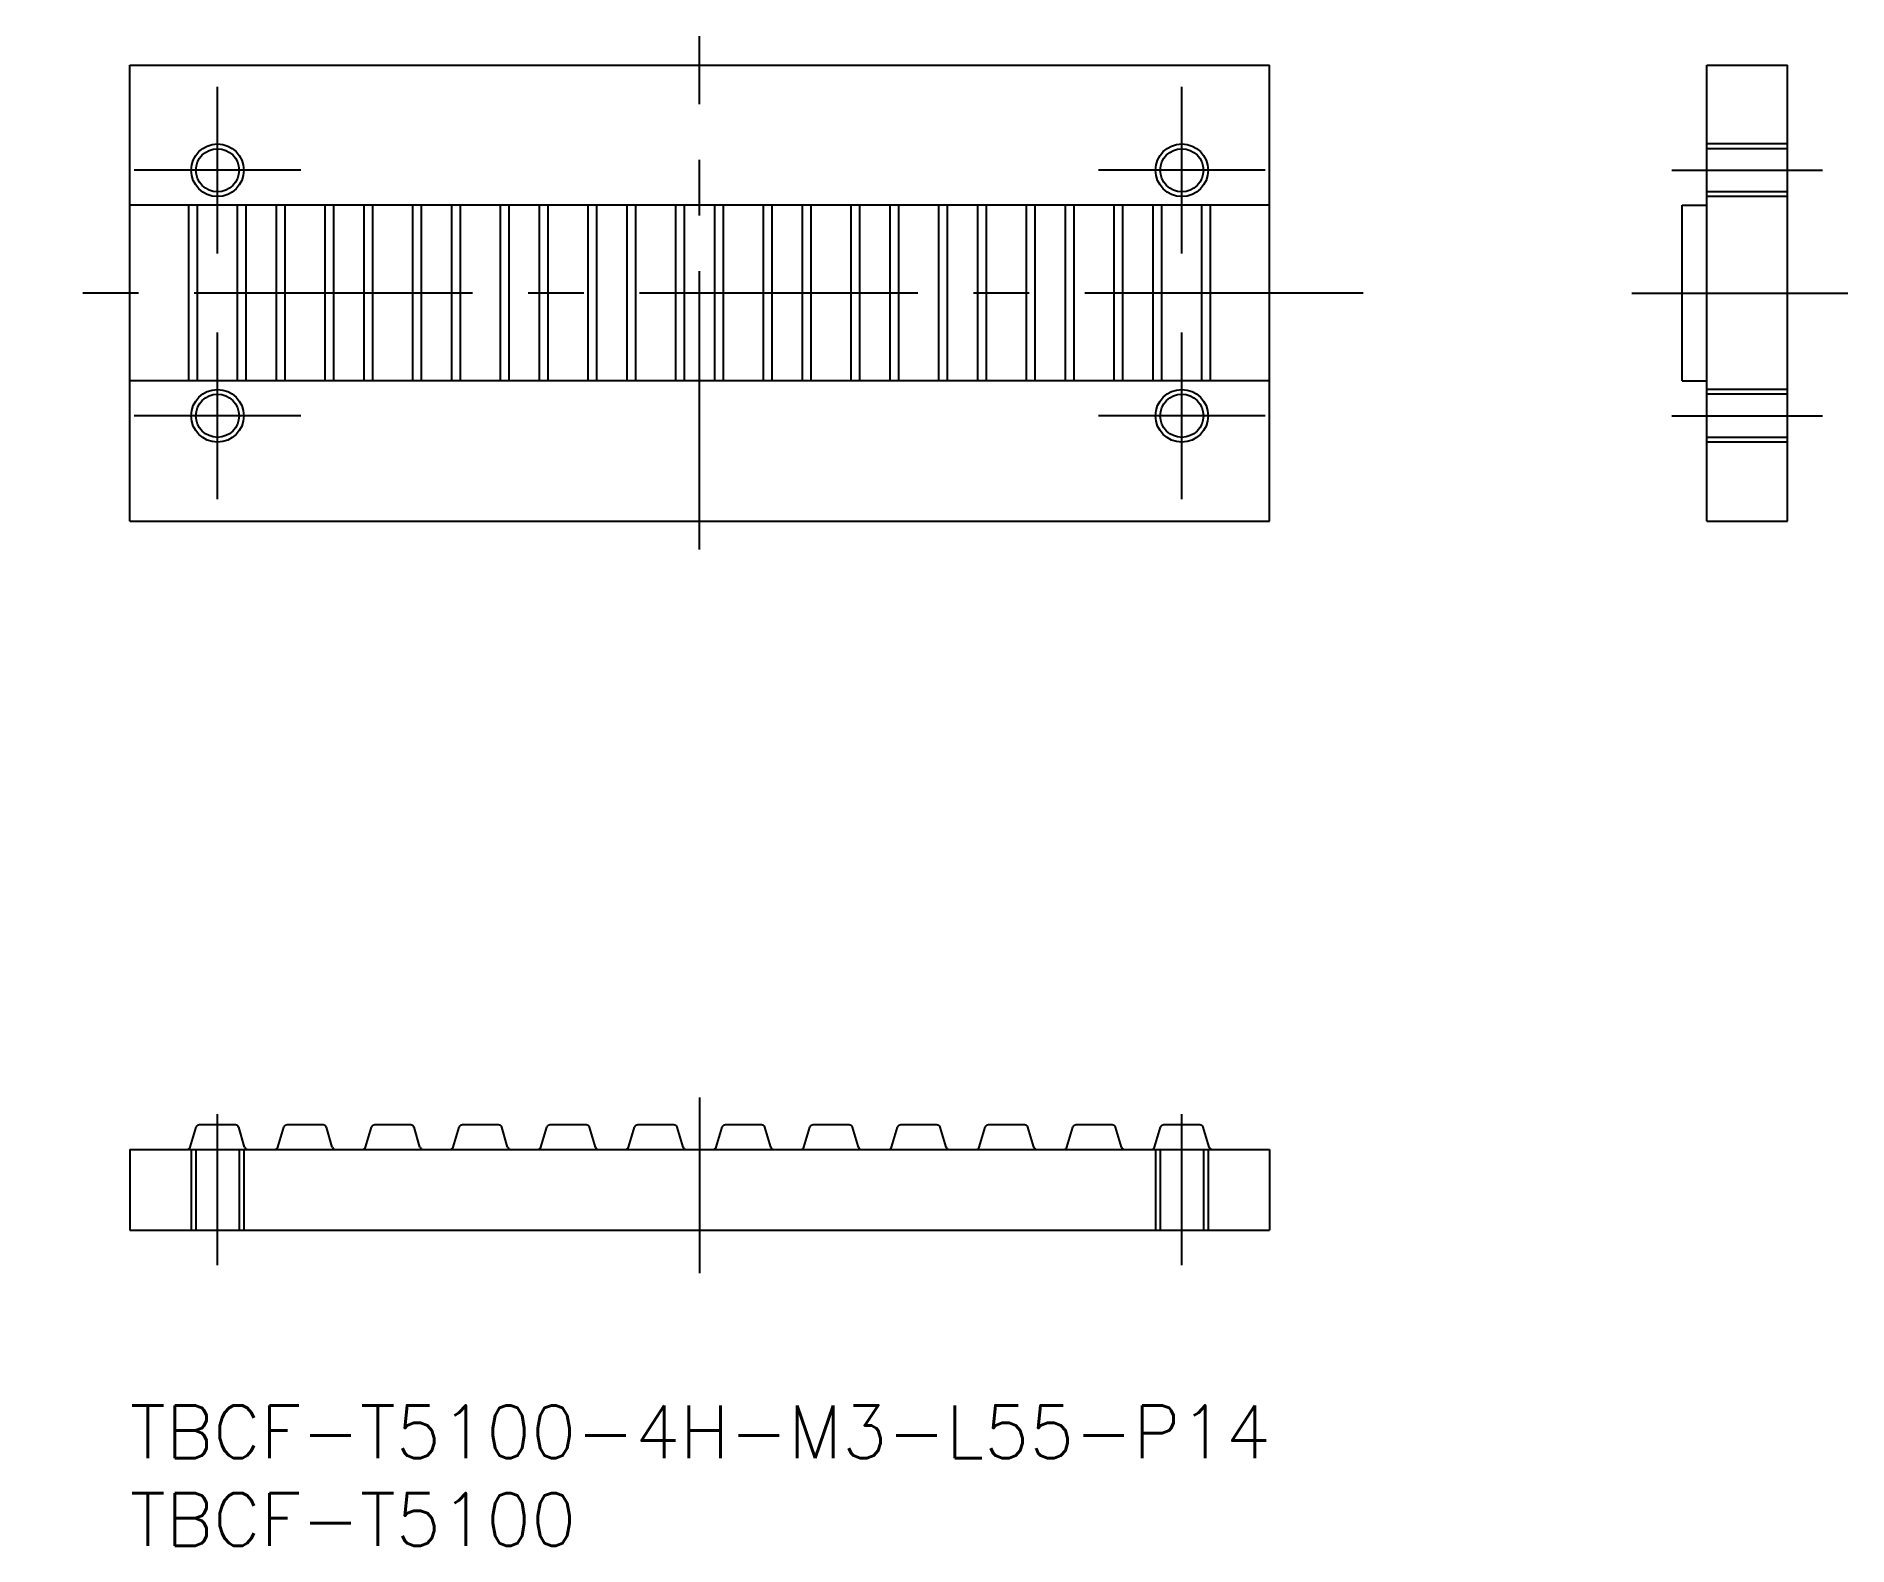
# Model space of a CAD drawing. Extents: x -5 to 98, y -8 to 78.
import ezdxf

# ---------------------------------------------------------------- set-up
doc = ezdxf.new("R2010")
doc.units = 0
doc.header["$LTSCALE"] = 0.5
doc.linetypes.add('CENTER', pattern=[50.8, 31.75, -6.35, 6.35, -6.35])
doc.linetypes.add('DASHED', pattern=[19.05, 12.7, -6.35])
for name, color, linetype in [('MSM_CENTER', 1, 'CENTER'), ('MSM_CONTINUOUS', 7, 'CONTINUOUS'), ('MSM_DASHED', 4, 'DASHED'), ('MSM_NARROW', 5, 'CONTINUOUS'), ('MSM_PART_NUMBER', 7, 'CONTINUOUS')]:
    doc.layers.add(name, color=color, linetype=linetype)
doc.styles.get("Standard").update_dxf_attribs({"font": 'txt.shx', "height": 3, "bigfont": 'bigfont.shx'})

# ---------------------------------------------------------------- blocks, each defined once
blk = doc.blocks.new('*U7')
at = {"layer": 'MSM_PART_NUMBER'}
blk.add_text('TBCF-T5100-4H-M3-L55-P14', height=3, dxfattribs=at).set_placement((0, -3))
blk = doc.blocks.new('*U8')
at = {"layer": 'MSM_PART_NUMBER'}
blk.add_text('TBCF-T5100', height=3, dxfattribs=at).set_placement((0, -8))

msp = doc.modelspace()

# ---------------------------------------------------------------- linework, layer by layer
at = {"layer": 'MSM_CENTER'}
for p, q in [((32.5, 48.8), (32.5, 78.07)), ((5, 65.68), (5, 75.18)), ((60, 65.68), (60, 75.18)), ((9.75, 70.43), (0.25, 70.43)), ((64.75, 70.43), (55.25, 70.43)), ((87.94, 70.43), (96.54, 70.43)), ((70.34, 63.43), (-5.34, 63.43)), ((85.66, 63.43), (97.98, 63.43)), ((5, 51.68), (5, 61.18)), ((60, 51.68), (60, 61.18)), ((9.75, 56.43), (0.25, 56.43)), ((64.75, 56.43), (55.25, 56.43)), ((87.94, 56.43), (96.54, 56.43)), ((5, 8), (5, 16.6)), ((32.5, 17.56), (32.5, 7.54)), ((60, 8), (60, 16.6))]:
    msp.add_line(p, q, dxfattribs=at)
at = {"layer": 'MSM_CONTINUOUS'}
for p, q in [((0, 50.43), (0, 76.43)), ((0, 76.43), (65, 76.43)), ((65, 50.43), (65, 76.43)), ((89.94, 50.43), (89.94, 76.43)), ((89.94, 76.43), (94.54, 76.43)), ((94.54, 50.43), (94.54, 76.43)), ((65, 68.43), (0, 68.43)), ((3.37, 58.43), (3.37, 68.43)), ((3.86, 58.43), (3.86, 68.43)), ((6.14, 58.43), (6.14, 68.43)), ((6.63, 58.43), (6.63, 68.43)), ((8.37, 58.43), (8.37, 68.43)), ((8.86, 58.43), (8.86, 68.43)), ((11.14, 58.43), (11.14, 68.43)), ((11.63, 58.43), (11.63, 68.43)), ((13.37, 58.43), (13.37, 68.43)), ((13.86, 58.43), (13.86, 68.43)), ((16.14, 58.43), (16.14, 68.43)), ((16.63, 58.43), (16.63, 68.43)), ((18.37, 58.43), (18.37, 68.43)), ((18.86, 58.43), (18.86, 68.43)), ((21.14, 58.43), (21.14, 68.43)), ((21.63, 58.43), (21.63, 68.43)), ((23.37, 58.43), (23.37, 68.43)), ((23.86, 58.43), (23.86, 68.43)), ((26.14, 58.43), (26.14, 68.43)), ((26.63, 58.43), (26.63, 68.43)), ((28.37, 58.43), (28.37, 68.43)), ((28.86, 58.43), (28.86, 68.43)), ((31.14, 58.43), (31.14, 68.43)), ((31.63, 58.43), (31.63, 68.43)), ((33.37, 58.43), (33.37, 68.43)), ((33.86, 58.43), (33.86, 68.43)), ((36.14, 58.43), (36.14, 68.43)), ((36.63, 58.43), (36.63, 68.43)), ((38.37, 58.43), (38.37, 68.43)), ((38.86, 58.43), (38.86, 68.43)), ((41.14, 58.43), (41.14, 68.43)), ((41.63, 58.43), (41.63, 68.43)), ((43.37, 58.43), (43.37, 68.43)), ((43.86, 58.43), (43.86, 68.43)), ((46.14, 58.43), (46.14, 68.43)), ((46.63, 58.43), (46.63, 68.43)), ((48.37, 58.43), (48.37, 68.43)), ((48.86, 58.43), (48.86, 68.43)), ((51.14, 58.43), (51.14, 68.43)), ((51.63, 58.43), (51.63, 68.43)), ((53.37, 58.43), (53.37, 68.43)), ((53.86, 58.43), (53.86, 68.43)), ((56.14, 58.43), (56.14, 68.43)), ((56.63, 58.43), (56.63, 68.43)), ((58.37, 58.43), (58.37, 68.43)), ((58.86, 58.43), (58.86, 68.43)), ((61.14, 58.43), (61.14, 68.43)), ((61.63, 58.43), (61.63, 68.43)), ((88.54, 58.43), (88.54, 68.43)), ((88.54, 68.43), (89.94, 68.43)), ((65, 58.43), (0, 58.43)), ((88.54, 58.43), (89.94, 58.43)), ((0, 50.43), (65, 50.43)), ((89.94, 50.43), (94.54, 50.43)), ((3.45, 14.73), (3.79, 15.87)), ((6.02, 16), (3.98, 16)), ((6.55, 14.73), (6.21, 15.87)), ((8.45, 14.73), (8.79, 15.87)), ((11.02, 16), (8.98, 16)), ((11.55, 14.73), (11.21, 15.87)), ((13.45, 14.73), (13.79, 15.87)), ((16.02, 16), (13.98, 16)), ((16.55, 14.73), (16.21, 15.87)), ((18.45, 14.73), (18.79, 15.87)), ((21.02, 16), (18.98, 16)), ((21.55, 14.73), (21.21, 15.87)), ((23.45, 14.73), (23.79, 15.87)), ((26.02, 16), (23.98, 16)), ((26.55, 14.73), (26.21, 15.87)), ((28.45, 14.73), (28.79, 15.87)), ((31.02, 16), (28.98, 16)), ((31.55, 14.73), (31.21, 15.87)), ((33.45, 14.73), (33.79, 15.87)), ((36.02, 16), (33.98, 16)), ((36.55, 14.73), (36.21, 15.87)), ((38.45, 14.73), (38.79, 15.87)), ((41.02, 16), (38.98, 16)), ((41.55, 14.73), (41.21, 15.87)), ((43.45, 14.73), (43.79, 15.87)), ((46.02, 16), (43.98, 16)), ((46.55, 14.73), (46.21, 15.87)), ((48.45, 14.73), (48.79, 15.87)), ((51.02, 16), (48.98, 16)), ((51.55, 14.73), (51.21, 15.87)), ((53.45, 14.73), (53.79, 15.87)), ((56.02, 16), (53.98, 16)), ((56.55, 14.73), (56.21, 15.87)), ((58.45, 14.73), (58.79, 15.87)), ((61.02, 16), (58.98, 16)), ((61.55, 14.73), (61.21, 15.87)), ((0, 14.6), (0, 10)), ((0, 14.6), (65, 14.6)), ((65, 14.6), (65, 10)), ((0, 10), (65, 10))]:
    msp.add_line(p, q, dxfattribs=at)
for centre in [(5, 70.43), (60, 70.43), (5, 56.43), (60, 56.43)]:
    msp.add_circle(centre, 1.23, dxfattribs=at)
for centre, start, end in [((3.98, 15.8), 90, 160), ((6.02, 15.8), 20, 90), ((8.98, 15.8), 90, 160), ((11.02, 15.8), 20, 90), ((13.98, 15.8), 90, 160), ((16.02, 15.8), 20, 90), ((18.98, 15.8), 90, 160), ((21.02, 15.8), 20, 90), ((23.98, 15.8), 90, 160), ((26.02, 15.8), 20, 90), ((28.98, 15.8), 90, 160), ((31.02, 15.8), 20, 90), ((33.98, 15.8), 90, 160), ((36.02, 15.8), 20, 90), ((38.98, 15.8), 90, 160), ((41.02, 15.8), 20, 90), ((43.98, 15.8), 90, 160), ((46.02, 15.8), 20, 90), ((48.98, 15.8), 90, 160), ((51.02, 15.8), 20, 90), ((53.98, 15.8), 90, 160), ((56.02, 15.8), 20, 90), ((58.98, 15.8), 90, 160), ((61.02, 15.8), 20, 90), ((3.26, 14.8), 270, 340), ((6.74, 14.8), 200, 270), ((8.26, 14.8), 270, 340), ((11.74, 14.8), 200, 270), ((13.26, 14.8), 270, 340), ((16.74, 14.8), 200, 270), ((18.26, 14.8), 270, 340), ((21.74, 14.8), 200, 270), ((23.26, 14.8), 270, 340), ((26.74, 14.8), 200, 270), ((28.26, 14.8), 270, 340), ((31.74, 14.8), 200, 270), ((33.26, 14.8), 270, 340), ((36.74, 14.8), 200, 270), ((38.26, 14.8), 270, 340), ((41.74, 14.8), 200, 270), ((43.26, 14.8), 270, 340), ((46.74, 14.8), 200, 270), ((48.26, 14.8), 270, 340), ((51.74, 14.8), 200, 270), ((53.26, 14.8), 270, 340), ((56.74, 14.8), 200, 270), ((58.26, 14.8), 270, 340), ((61.74, 14.8), 200, 270)]:
    msp.add_arc(centre, 0.2, start, end, dxfattribs=at)
at = {"layer": 'MSM_DASHED'}
for p, q in [((94.54, 71.93), (89.94, 71.93)), ((94.54, 71.66), (89.94, 71.66)), ((94.54, 69.2), (89.94, 69.2)), ((94.54, 68.93), (89.94, 68.93)), ((94.54, 57.93), (89.94, 57.93)), ((94.54, 57.66), (89.94, 57.66)), ((94.54, 55.2), (89.94, 55.2)), ((94.54, 54.93), (89.94, 54.93)), ((3.5, 14.6), (3.5, 10)), ((3.77, 14.6), (3.77, 10)), ((6.23, 14.6), (6.23, 10)), ((6.5, 14.6), (6.5, 10)), ((58.5, 14.6), (58.5, 10)), ((58.77, 14.6), (58.77, 10)), ((61.23, 14.6), (61.23, 10)), ((61.5, 14.6), (61.5, 10))]:
    msp.add_line(p, q, dxfattribs=at)
at = {"layer": 'MSM_NARROW'}
for centre in [(5, 70.43), (60, 70.43), (5, 56.43), (60, 56.43)]:
    msp.add_circle(centre, 1.5, dxfattribs=at)

# ---------------------------------------------------------------- block references
at = {"layer": 'MSM_CONTINUOUS'}
for name in ['*U7', '*U8']:
    msp.add_blockref(name, (0, 0), dxfattribs=at)

doc.saveas('drawing.dxf')
